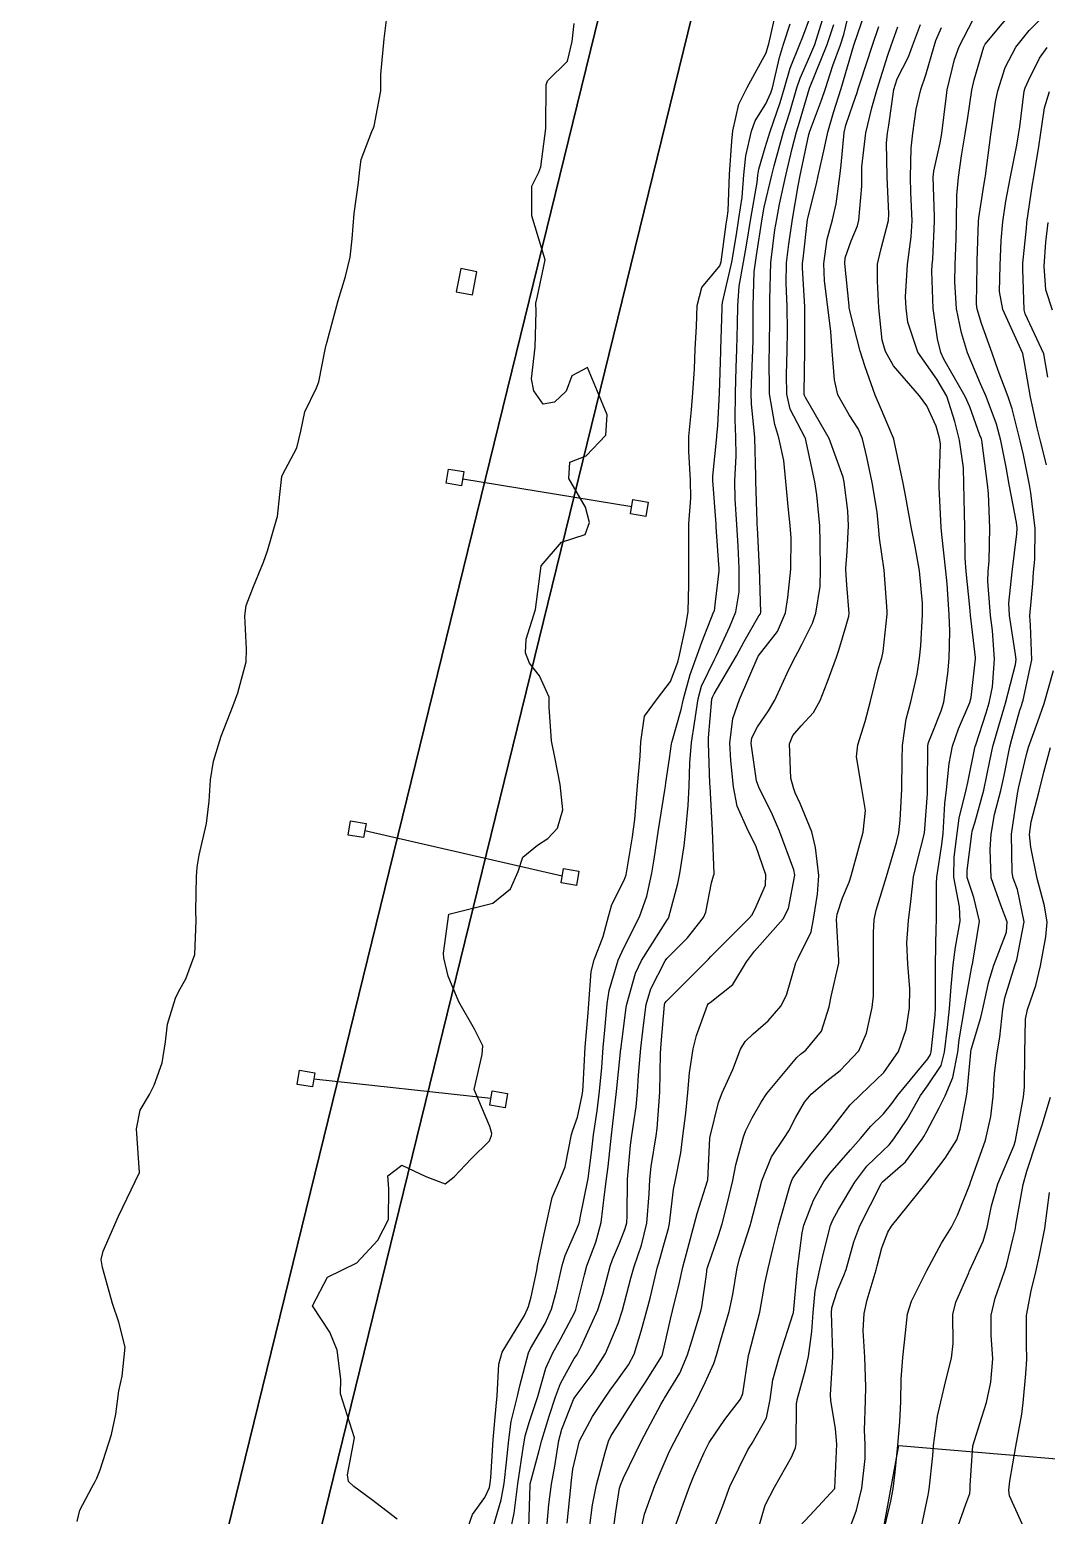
# Model space of a CAD drawing. Header units: metres. Extents: x 318500 to 325275, y 7408834 to 7428799.
# Drawn here: x 323476.5 to 323523, y 7419422.6 to 7419490.6 of the extents above; entities that cross this region are included whole.
import ezdxf

# ---------------------------------------------------------------- set-up
doc = ezdxf.new("R2010")
doc.units = ezdxf.units.M
doc.header["$MEASUREMENT"] = 0
for name, color, linetype in [('Armário', 45, 'Continuous'), ('Curvas de Nivel 1m', 11, 'Continuous'), ('Curvas de Nivel 5m', 15, 'Continuous'), ('Divisas', 45, 'Continuous'), ('Linha Férrea', 20, 'Continuous'), ('Pórticos', 45, 'Continuous'), ('Vias Primárias', 230, 'Continuous')]:
    doc.layers.add(name, color=color, linetype=linetype)

msp = doc.modelspace()

# ---------------------------------------------------------------- linework, layer by layer
at = {"layer": 'Armário'}
msp.add_lwpolyline([(323496.237, 7419479.627), (323496.027, 7419478.566), (323496.764, 7419478.42), (323496.974, 7419479.481)], close=True, dxfattribs=at)
at = {"layer": 'Curvas de Nivel 1m', "flags": 128}
for points, elevation in [([(323478.685, 7419422.306), (323478.802, 7419422.831), (323479.344, 7419423.872), (323479.505, 7419424.14), (323479.586, 7419424.296), (323479.733, 7419424.674), (323480.253, 7419426.287), (323480.444, 7419427.224), (323480.586, 7419428.282), (323480.738, 7419428.952), (323480.879, 7419430.278), (323480.594, 7419431.435), (323480.291, 7419432.287), (323479.845, 7419433.924), (323479.785, 7419434.295), (323479.875, 7419434.683), (323480.579, 7419436.284), (323481.53, 7419438.27), (323481.401, 7419440.272), (323481.569, 7419441.13), (323481.998, 7419441.844), (323482.206, 7419442.264), (323482.57, 7419443.286), (323482.719, 7419444.259), (323482.814, 7419445.066), (323483.173, 7419446.255), (323483.327, 7419446.569), (323483.649, 7419447.131), (323484.06, 7419448.244), (323484.124, 7419449.803), (323484.108, 7419450.244), (323484.146, 7419451.811), (323484.177, 7419452.243), (323484.27, 7419452.787), (323484.601, 7419454.237), (323484.726, 7419455.265), (323484.776, 7419456.235), (323484.923, 7419457.093), (323485.271, 7419458.228), (323485.814, 7419459.645), (323486.037, 7419460.217), (323486.413, 7419461.639), (323486.43, 7419462.211), (323486.348, 7419463.737), (323486.421, 7419464.212), (323486.756, 7419465.074), (323487.207, 7419466.2), (323487.387, 7419466.718), (323487.821, 7419468.192), (323487.843, 7419468.28), (323487.947, 7419469.29), (323488.041, 7419470.107), (323488.072, 7419470.189), (323488.737, 7419471.417), (323488.908, 7419472.181), (323489.095, 7419473.077), (323489.626, 7419474.174), (323489.738, 7419474.449), (323490.036, 7419475.928), (323490.079, 7419476.13), (323490.089, 7419476.169), (323490.098, 7419476.226), (323490.627, 7419478.161), (323490.964, 7419479.269), (323491.17, 7419480.154), (323491.265, 7419480.99), (323491.359, 7419482.151), (323491.547, 7419483.562), (323491.617, 7419484.148), (323491.684, 7419484.61), (323492.166, 7419485.899), (323492.245, 7419486.062), (323492.274, 7419486.138), (323492.577, 7419487.752), (323492.583, 7419488.134), (323492.572, 7419488.503), (323492.726, 7419490.132), (323492.892, 7419491.479)], 728), ([(323509.822, 7419421.892), (323510.164, 7419423.061), (323510.586, 7419423.881), (323511.364, 7419425.246), (323511.549, 7419425.687), (323511.582, 7419425.868), (323511.594, 7419427.671), (323511.627, 7419427.868), (323512.017, 7419429.268), (323512.143, 7419429.863), (323512.302, 7419431), (323512.353, 7419431.861), (323512.456, 7419432.869), (323512.67, 7419433.858), (323512.817, 7419434.53), (323513.152, 7419435.854), (323513.254, 7419436.111), (323513.517, 7419436.589), (323514.268, 7419437.839), (323514.814, 7419438.558), (323515.552, 7419439.273), (323515.832, 7419439.54), (323516.057, 7419439.813), (323516.658, 7419440.72), (323517.277, 7419441.795), (323517.594, 7419442.239), (323518.216, 7419443.172), (323518.373, 7419443.782), (323518.502, 7419444.906), (323518.594, 7419445.78), (323518.671, 7419446.763), (323518.762, 7419447.779), (323518.87, 7419448.586), (323519.087, 7419449.776), (323519.05, 7419450.426), (323518.8, 7419451.779), (323518.819, 7419452.694), (323518.947, 7419453.778), (323519.046, 7419454.488), (323519.358, 7419455.774), (323519.439, 7419456.109), (323519.777, 7419457.77), (323519.785, 7419457.785), (323519.801, 7419457.836), (323520.278, 7419459.308), (323520.412, 7419459.761), (323520.57, 7419460.492), (323520.665, 7419461.758), (323520.564, 7419463.065), (323520.477, 7419463.761), (323520.349, 7419465.318), (323520.364, 7419465.763), (323520.41, 7419466.257), (323520.445, 7419467.762), (323520.387, 7419469.33), (323520.342, 7419469.764), (323520.097, 7419471.66), (323520.077, 7419471.769), (323520.059, 7419471.837), (323519.992, 7419472.01), (323519.529, 7419473.299), (323519.317, 7419473.777), (323518.344, 7419475.478), (323518.195, 7419475.788), (323518.049, 7419476.414), (323517.858, 7419477.793), (323517.793, 7419479.501), (323517.809, 7419479.794), (323517.832, 7419480.056), (323517.906, 7419481.793), (323517.909, 7419482.007), (323517.857, 7419483.803), (323517.88, 7419484.075), (323518.166, 7419485.383), (323518.241, 7419485.799), (323518.456, 7419487.536), (323518.499, 7419487.796), (323518.827, 7419489.185), (323519.047, 7419489.788), (323519.898, 7419491.427)], 741), ([(323511.542, 7419421.868), (323512.401, 7419422.792), (323513.35, 7419423.824), (323513.359, 7419423.841), (323513.442, 7419425.849), (323513.38, 7419426.542), (323513.163, 7419427.852), (323513.159, 7419428.097), (323513.26, 7419429.852), (323513.264, 7419430.02), (323513.193, 7419431.853), (323513.218, 7419432.088), (323513.465, 7419432.847), (323513.762, 7419433.56), (323513.864, 7419433.844), (323514.228, 7419435.11), (323514.495, 7419435.835), (323515.469, 7419437.761), (323515.505, 7419437.82), (323515.53, 7419437.848), (323516.589, 7419438.76), (323517.352, 7419439.793), (323517.428, 7419439.926), (323517.566, 7419440.166), (323518.132, 7419441.234), (323518.395, 7419441.782), (323518.749, 7419442.628), (323518.976, 7419443.776), (323519.046, 7419444.348), (323519.278, 7419445.774), (323519.328, 7419446.089), (323519.64, 7419447.77), (323519.649, 7419447.791), (323519.671, 7419447.892), (323519.969, 7419449.766), (323519.706, 7419450.856), (323519.412, 7419451.773), (323519.406, 7419452.092), (323519.621, 7419453.771), (323519.64, 7419453.882), (323519.755, 7419454.276), (323520.166, 7419455.764), (323520.444, 7419457.107), (323520.589, 7419457.758), (323520.86, 7419458.709), (323521.157, 7419459.75), (323521.618, 7419461.513), (323521.645, 7419461.743), (323521.625, 7419461.972), (323521.347, 7419463.748), (323521.32, 7419464.317), (323521.465, 7419465.747), (323521.681, 7419467.497), (323521.693, 7419467.744), (323521.665, 7419468.013), (323521.326, 7419469.75), (323521.185, 7419470.539), (323520.955, 7419471.756), (323520.747, 7419472.509), (323520.274, 7419473.766), (323520.019, 7419474.351), (323519.425, 7419475.776), (323519.141, 7419476.692), (323518.926, 7419477.781), (323518.841, 7419479.024), (323518.855, 7419479.782), (323518.897, 7419480.993), (323518.914, 7419481.782), (323518.939, 7419482.987), (323519.012, 7419483.787), (323519.155, 7419484.78), (323519.317, 7419485.783), (323519.431, 7419486.531), (323519.622, 7419487.779), (323519.729, 7419488.255), (323520.166, 7419489.771), (323520.231, 7419489.894), (323521.789, 7419491.747)], 742), ([(323493.325, 7419422.412), (323492.144, 7419423.321), (323491.346, 7419423.905), (323491.096, 7419424.143), (323491.044, 7419424.452), (323491.37, 7419426.14), (323490.735, 7419428.147), (323490.743, 7419428.817), (323490.573, 7419430.153), (323490.245, 7419430.965), (323489.45, 7419432.17), (323490.137, 7419433.493), (323491.48, 7419434.14), (323492.44, 7419435.182), (323492.926, 7419436.119), (323492.94, 7419437.535), (323492.89, 7419438.12), (323493.538, 7419438.612), (323494.63, 7419438.099), (323495.527, 7419437.757), (323495.925, 7419438.084), (323496.713, 7419438.901), (323497.555, 7419439.724), (323497.648, 7419439.969), (323497.659, 7419440.059), (323497.565, 7419440.376), (323496.855, 7419442.071), (323497.218, 7419443.678), (323497.245, 7419444.065), (323496.865, 7419444.828), (323496.143, 7419446.082), (323495.657, 7419447.255), (323495.454, 7419448.092), (323495.45, 7419448.314), (323495.69, 7419450.09), (323497.28, 7419450.482), (323497.698, 7419450.596), (323498.509, 7419451.247), (323498.864, 7419452.043), (323499.067, 7419452.703), (323499.738, 7419453.244), (323500.214, 7419453.554), (323500.664, 7419454.021), (323500.91, 7419454.867), (323500.784, 7419456.02), (323500.538, 7419457.273), (323500.381, 7419458.024), (323500.283, 7419459.566), (323500.283, 7419460.025), (323499.84, 7419461.002), (323499.384, 7419461.576), (323499.202, 7419462.04), (323499.233, 7419462.665), (323499.649, 7419464.033), (323499.91, 7419466.03), (323500.838, 7419467.104), (323501.924, 7419467.457), (323502.118, 7419468.007), (323501.941, 7419468.712), (323501.172, 7419470.018), (323501.223, 7419470.762), (323501.97, 7419471.057), (323502.88, 7419471.997), (323502.936, 7419472.938), (323502.49, 7419474.003), (323502.026, 7419475.095), (323501.32, 7419474.717), (323501.06, 7419474.02), (323500.517, 7419473.511), (323500.001, 7419473.421), (323499.58, 7419474.036), (323499.473, 7419474.584), (323499.644, 7419476.036), (323499.687, 7419477.666), (323499.676, 7419478.036), (323499.74, 7419478.36), (323500.09, 7419480.03), (323499.49, 7419482.039), (323499.485, 7419483.392), (323499.812, 7419484.035), (323499.902, 7419484.276), (323500.12, 7419486.031), (323500.124, 7419486.078), (323500.143, 7419488.031), (323500.202, 7419488.217), (323501.113, 7419489.119), (323501.328, 7419490.019), (323501.423, 7419490.828)], 729), ([(323497.724, 7419422.054), (323498.086, 7419423.302), (323498.213, 7419424.047), (323498.333, 7419425.019), (323498.434, 7419426.044), (323498.548, 7419426.877), (323498.827, 7419428.039), (323498.932, 7419428.512), (323499.336, 7419430.031), (323499.432, 7419430.227), (323500.1, 7419431.367), (323500.387, 7419432.021), (323500.618, 7419432.863), (323500.877, 7419434.016), (323501.016, 7419434.485), (323501.504, 7419435.595), (323501.628, 7419435.888), (323501.662, 7419436.008), (323501.698, 7419436.194), (323502.065, 7419438.002), (323502.234, 7419439.316), (323502.314, 7419439.999), (323502.475, 7419441.098), (323502.588, 7419441.995), (323502.687, 7419443.08), (323502.748, 7419443.993), (323502.821, 7419444.793), (323502.939, 7419445.991), (323503.031, 7419446.607), (323503.433, 7419447.984), (323503.675, 7419448.515), (323504.413, 7419449.969), (323504.751, 7419450.918), (323504.971, 7419451.961), (323505.081, 7419452.609), (323505.289, 7419453.957), (323505.58, 7419455.765), (323505.602, 7419455.953), (323505.619, 7419456.105), (323505.789, 7419457.208), (323505.872, 7419457.877), (323505.889, 7419457.949), (323506.315, 7419459.453), (323506.428, 7419459.944), (323506.728, 7419461.055), (323507.046, 7419461.938), (323507.259, 7419462.536), (323507.822, 7419463.931), (323507.838, 7419463.973), (323507.887, 7419464.379), (323508.053, 7419465.782), (323508.056, 7419465.928), (323508.051, 7419466.067), (323507.929, 7419467.809), (323507.919, 7419467.93), (323507.763, 7419469.932), (323507.765, 7419470.129), (323507.949, 7419471.93), (323507.954, 7419471.966), (323507.995, 7419472.441), (323508.081, 7419473.929), (323508.138, 7419475.829), (323508.142, 7419475.928), (323508.189, 7419477.808), (323508.191, 7419477.928), (323508.21, 7419478.066), (323508.632, 7419479.922), (323508.848, 7419481.18), (323508.961, 7419481.917), (323509.108, 7419482.894), (323509.184, 7419483.914), (323509.28, 7419484.786), (323509.534, 7419485.91), (323509.708, 7419486.376), (323510.189, 7419487.157), (323510.428, 7419487.665), (323510.496, 7419487.897), (323510.827, 7419489.281), (323511.008, 7419489.892), (323511.304, 7419490.819)], 731), ([(323498.543, 7419422.042), (323498.683, 7419422.687), (323498.85, 7419424.037), (323499.11, 7419425.776), (323499.144, 7419426.033), (323499.174, 7419426.232), (323499.383, 7419426.878), (323499.676, 7419427.747), (323499.758, 7419428.026), (323500.121, 7419429.321), (323500.442, 7419430.02), (323500.805, 7419430.647), (323501.449, 7419431.885), (323501.498, 7419432.009), (323501.89, 7419433.588), (323502.01, 7419434.002), (323502.41, 7419435.083), (323502.665, 7419435.993), (323502.806, 7419437.274), (323502.898, 7419437.989), (323502.975, 7419438.552), (323503.126, 7419439.987), (323503.177, 7419440.375), (323503.361, 7419441.983), (323503.566, 7419443.937), (323503.569, 7419443.981), (323503.573, 7419444.018), (323503.616, 7419444.379), (323503.796, 7419445.819), (323503.827, 7419445.977), (323504.234, 7419447.399), (323504.501, 7419447.968), (323505.689, 7419449.841), (323505.734, 7419449.905), (323505.762, 7419449.949), (323506.168, 7419451.49), (323506.266, 7419451.945), (323506.458, 7419453.224), (323506.536, 7419453.942), (323506.635, 7419455.068), (323506.68, 7419455.941), (323506.718, 7419457.009), (323506.79, 7419457.94), (323506.923, 7419458.829), (323507.095, 7419459.937), (323507.252, 7419460.52), (323507.848, 7419461.749), (323507.94, 7419461.929), (323508.544, 7419463.246), (323508.814, 7419463.916), (323508.974, 7419464.834), (323508.976, 7419465.914), (323508.924, 7419466.919), (323508.86, 7419467.916), (323508.788, 7419469.077), (323508.778, 7419469.918), (323508.835, 7419471.059), (323508.828, 7419471.917), (323508.787, 7419472.707), (323508.8, 7419473.918), (323508.841, 7419475.105), (323508.867, 7419475.918), (323508.896, 7419477.079), (323508.906, 7419477.917), (323508.976, 7419478.814), (323509.176, 7419479.914), (323509.311, 7419480.702), (323509.502, 7419481.909), (323509.796, 7419483.565), (323509.834, 7419483.905), (323509.872, 7419484.177), (323510.159, 7419485.168), (323510.397, 7419485.897), (323510.856, 7419487.224), (323511.048, 7419487.892), (323511.31, 7419488.788), (323511.747, 7419489.885), (323511.885, 7419490.223), (323512.239, 7419491.166)], 732), ([(323499.343, 7419422.03), (323499.405, 7419423.974), (323499.41, 7419424.029), (323499.828, 7419425.563), (323499.94, 7419426.024), (323500.273, 7419427.135), (323500.572, 7419428.018), (323500.803, 7419428.622), (323501.426, 7419429.759), (323501.531, 7419429.906), (323501.59, 7419430.008), (323501.737, 7419430.31), (323502.503, 7419431.994), (323502.742, 7419432.709), (323503.07, 7419433.986), (323503.174, 7419434.295), (323503.496, 7419435.047), (323503.764, 7419435.718), (323503.832, 7419435.975), (323503.85, 7419436.311), (323503.859, 7419437.975), (323504, 7419439.526), (323504.066, 7419439.972), (323504.264, 7419441.286), (323504.32, 7419441.969), (323504.36, 7419442.731), (323504.475, 7419443.967), (323504.592, 7419444.999), (323504.72, 7419445.964), (323504.931, 7419446.681), (323505.586, 7419447.951), (323505.671, 7419448.064), (323506.61, 7419449.012), (323507.335, 7419449.934), (323507.441, 7419450.186), (323507.714, 7419451.531), (323507.803, 7419451.844), (323507.825, 7419451.928), (323507.75, 7419453.93), (323507.643, 7419455.931), (323507.634, 7419456.069), (323507.566, 7419457.932), (323507.575, 7419458.161), (323507.729, 7419459.931), (323507.749, 7419460.012), (323507.832, 7419460.176), (323508.852, 7419461.915), (323509.209, 7419462.561), (323509.877, 7419463.732), (323509.944, 7419463.834), (323509.962, 7419463.899), (323509.91, 7419465.9), (323509.807, 7419467.78), (323509.8, 7419467.902), (323509.791, 7419468.043), (323509.731, 7419469.903), (323509.733, 7419470.134), (323509.692, 7419471.904), (323509.537, 7419473.439), (323509.518, 7419473.907), (323509.541, 7419474.384), (323509.594, 7419475.907), (323509.607, 7419476.346), (323509.618, 7419477.907), (323509.657, 7419479.478), (323509.716, 7419479.906), (323509.772, 7419480.227), (323510.024, 7419481.901), (323510.125, 7419482.427), (323510.476, 7419483.895), (323510.58, 7419484.327), (323511.009, 7419485.887), (323511.29, 7419486.777), (323511.614, 7419487.886), (323511.759, 7419488.33), (323512.215, 7419489.341), (323512.433, 7419489.877), (323512.857, 7419491.254)], 733), ([(323500.179, 7419422.021), (323500.269, 7419423.088), (323500.386, 7419424.02), (323500.534, 7419424.842), (323500.717, 7419426.017), (323500.854, 7419426.539), (323501.398, 7419427.888), (323501.442, 7419427.967), (323501.468, 7419428.009), (323502.3, 7419429.114), (323502.855, 7419429.989), (323503.444, 7419431.367), (323503.628, 7419431.977), (323504.009, 7419433.435), (323504.169, 7419433.97), (323504.509, 7419434.951), (323504.747, 7419435.961), (323504.863, 7419437.3), (323504.886, 7419437.96), (323504.945, 7419438.553), (323505.178, 7419439.956), (323505.226, 7419440.294), (323505.349, 7419441.954), (323505.368, 7419443.714), (323505.383, 7419443.953), (323505.404, 7419444.163), (323505.559, 7419445.951), (323505.575, 7419446.017), (323505.643, 7419446.119), (323506.567, 7419447.03), (323507.465, 7419447.932), (323507.564, 7419448.038), (323507.672, 7419448.149), (323509.434, 7419449.904), (323509.551, 7419450.044), (323509.696, 7419450.304), (323510.181, 7419451.425), (323510.2, 7419451.893), (323509.74, 7419453.22), (323509.391, 7419453.905), (323508.883, 7419455.035), (323508.709, 7419455.916), (323508.592, 7419457.114), (323508.543, 7419457.919), (323508.686, 7419459.048), (323508.992, 7419459.913), (323509.85, 7419461.9), (323510.733, 7419463.021), (323511.087, 7419463.882), (323511.198, 7419464.573), (323511.331, 7419465.879), (323511.351, 7419467.306), (323511.31, 7419467.879), (323511.236, 7419468.585), (323511.104, 7419469.883), (323511.02, 7419470.839), (323510.791, 7419471.888), (323510.604, 7419472.499), (323510.364, 7419473.895), (323510.349, 7419475.581), (323510.355, 7419475.895), (323510.383, 7419477.577), (323510.379, 7419477.895), (323510.372, 7419478.195), (323510.416, 7419479.895), (323510.61, 7419481.395), (323510.693, 7419481.891), (323510.818, 7419482.577), (323511.115, 7419483.885), (323511.397, 7419485.12), (323511.599, 7419485.879), (323511.733, 7419486.321), (323512.197, 7419487.88), (323513.007, 7419489.868), (323513.307, 7419490.791)], 734), ([(323502.124, 7419421.998), (323502.263, 7419423.069), (323502.438, 7419423.994), (323502.837, 7419425.46), (323503.001, 7419425.986), (323503.12, 7419426.237), (323503.38, 7419426.637), (323503.898, 7419427.467), (323504.21, 7419427.968), (323504.683, 7419428.688), (323505.429, 7419429.877), (323505.455, 7419429.924), (323505.466, 7419429.95), (323505.831, 7419431.561), (323505.93, 7419431.945), (323506.234, 7419433.177), (323506.398, 7419433.941), (323506.628, 7419434.804), (323506.932, 7419435.936), (323507.054, 7419436.395), (323507.53, 7419437.894), (323507.537, 7419437.93), (323507.637, 7419439.851), (323507.648, 7419439.929), (323508.028, 7419441.478), (323508.194, 7419441.921), (323508.677, 7419442.99), (323509.037, 7419443.909), (323509.25, 7419444.271), (323509.621, 7419444.621), (323510.301, 7419445.219), (323510.887, 7419445.881), (323511.133, 7419446.392), (323511.565, 7419447.872), (323511.672, 7419448.081), (323512.272, 7419449.277), (323512.383, 7419449.863), (323512.56, 7419451.009), (323512.621, 7419451.861), (323512.461, 7419453.141), (323512.306, 7419453.864), (323511.763, 7419455.148), (323511.542, 7419455.648), (323511.459, 7419455.875), (323511.345, 7419456.308), (323511.273, 7419457.878), (323511.423, 7419458.259), (323511.813, 7419458.715), (323512.371, 7419459.315), (323512.687, 7419459.861), (323513.006, 7419460.691), (323513.423, 7419461.854), (323513.534, 7419462.174), (323513.872, 7419463.29), (323513.997, 7419463.729), (323514.009, 7419463.848), (323513.9, 7419465.165), (323513.853, 7419465.851), (323513.853, 7419465.909), (323513.918, 7419466.687), (323513.979, 7419467.849), (323513.94, 7419468.546), (323513.779, 7419469.852), (323513.734, 7419470.081), (323513.098, 7419471.859), (323512.009, 7419473.724), (323511.958, 7419473.819), (323511.947, 7419473.871), (323511.944, 7419473.938), (323511.977, 7419475.871), (323511.979, 7419475.933), (323511.972, 7419477.871), (323511.878, 7419479.663), (323511.876, 7419479.873), (323511.899, 7419480.066), (323512.108, 7419481.87), (323512.121, 7419481.936), (323512.507, 7419483.504), (323512.595, 7419483.866), (323512.883, 7419485.142), (323513.035, 7419485.861), (323513.29, 7419486.757), (323513.643, 7419487.858), (323514.22, 7419489.85), (323514.738, 7419491.347)], 736), ([(323506.003, 7419421.943), (323506.345, 7419422.93), (323506.716, 7419423.936), (323506.893, 7419424.396), (323507.365, 7419425.467), (323507.607, 7419425.926), (323508.321, 7419426.981), (323509.035, 7419427.905), (323509.145, 7419428.162), (323509.408, 7419429.9), (323509.431, 7419430.008), (323509.917, 7419431.893), (323510.156, 7419433.203), (323510.295, 7419433.888), (323510.532, 7419434.847), (323510.783, 7419435.881), (323511.296, 7419437.642), (323511.365, 7419437.872), (323511.416, 7419437.988), (323511.534, 7419438.167), (323512.276, 7419439.136), (323512.884, 7419439.857), (323513.182, 7419440.238), (323513.574, 7419440.767), (323514.058, 7419441.367), (323514.54, 7419441.836), (323515.6, 7419442.853), (323516.258, 7419443.81), (323516.612, 7419444.819), (323516.772, 7419445.803), (323516.778, 7419446.679), (323516.687, 7419447.805), (323516.654, 7419448.78), (323516.73, 7419449.804), (323516.837, 7419450.669), (323516.959, 7419451.801), (323517.101, 7419452.428), (323517.451, 7419453.794), (323517.591, 7419455.615), (323517.595, 7419455.793), (323517.598, 7419455.967), (323517.615, 7419457.793), (323517.645, 7419457.95), (323517.809, 7419458.36), (323518.221, 7419459.389), (323518.338, 7419459.785), (323518.526, 7419461.1), (323518.585, 7419461.783), (323518.618, 7419463.034), (323518.581, 7419463.783), (323518.486, 7419465.199), (323518.434, 7419465.785), (323518.246, 7419467.467), (323518.224, 7419467.787), (323518.125, 7419469.62), (323518.123, 7419469.788), (323518.181, 7419471.595), (323518.161, 7419471.788), (323518.13, 7419471.927), (323517.996, 7419472.415), (323517.56, 7419473.351), (323517.227, 7419473.802), (323516.03, 7419475.172), (323515.672, 7419475.826), (323515.525, 7419476.35), (323515.367, 7419477.831), (323515.297, 7419479.047), (323515.309, 7419479.832), (323515.453, 7419480.477), (323515.807, 7419481.825), (323515.827, 7419482.122), (323515.749, 7419483.826), (323515.71, 7419485.372), (323515.756, 7419485.826), (323515.818, 7419486.183), (323516.053, 7419487.822), (323516.205, 7419488.31), (323516.716, 7419489.314), (323516.913, 7419489.813), (323517.267, 7419490.783)], 739), ([(323513.971, 7419421.84), (323514.348, 7419422.821), (323514.591, 7419423.831), (323514.734, 7419425.199), (323514.743, 7419425.829), (323514.715, 7419426.495), (323514.754, 7419427.83), (323514.765, 7419428.474), (323514.722, 7419429.831), (323514.655, 7419431.045), (323514.688, 7419431.831), (323514.838, 7419432.45), (323515.249, 7419433.823), (323515.293, 7419434.012), (323515.495, 7419434.823), (323515.772, 7419435.55), (323515.94, 7419435.814), (323517.53, 7419437.79), (323518.404, 7419438.925), (323518.927, 7419439.776), (323519.092, 7419440.25), (323519.377, 7419441.772), (323519.403, 7419441.96), (323519.576, 7419443.77), (323519.577, 7419443.804), (323519.613, 7419443.94), (323520.039, 7419445.359), (323520.128, 7419445.763), (323520.4, 7419447.018), (323520.633, 7419447.756), (323521.202, 7419449.264), (323521.243, 7419449.747), (323520.954, 7419450.499), (323520.506, 7419451.758), (323520.456, 7419453.043), (323520.503, 7419453.759), (323520.656, 7419454.653), (323520.947, 7419455.752), (323521.097, 7419456.434), (323521.361, 7419457.747), (323521.449, 7419458.102), (323521.825, 7419459.422), (323521.903, 7419459.664), (323521.93, 7419459.738), (323521.972, 7419459.879), (323522.365, 7419461.732), (323522.302, 7419463.305), (323522.28, 7419463.734), (323522.41, 7419465.225), (323522.449, 7419465.732), (323522.497, 7419466.313), (323522.515, 7419467.731), (323522.327, 7419469.362), (323522.255, 7419469.736), (323521.98, 7419471.102), (323521.84, 7419471.742), (323521.473, 7419473.216), (323521.289, 7419473.751), (323520.831, 7419474.955), (323520.552, 7419475.762), (323520.06, 7419477.118), (323519.866, 7419477.772), (323519.841, 7419478.003), (323519.862, 7419479.772), (323519.868, 7419479.998), (323519.931, 7419481.772), (323519.948, 7419481.947), (323520.142, 7419483.221), (323520.218, 7419483.7), (323520.231, 7419483.769), (323520.246, 7419483.864), (323520.491, 7419485.765), (323520.709, 7419487.245), (323520.811, 7419487.761), (323521.145, 7419488.827), (323521.635, 7419489.749), (323522.238, 7419490.51), (323522.858, 7419491.119)], 743), ([(323503.241, 7419422.061), (323503.332, 7419422.759), (323503.498, 7419423.828), (323503.539, 7419423.977), (323503.684, 7419424.306), (323504.482, 7419425.963), (323504.795, 7419426.543), (323505.396, 7419427.66), (323505.498, 7419427.85), (323505.559, 7419427.948), (323506.266, 7419429.093), (323506.615, 7419429.938), (323506.801, 7419430.572), (323507.215, 7419431.932), (323507.26, 7419432.125), (323507.475, 7419433.606), (323507.515, 7419433.894), (323507.527, 7419433.929), (323508.032, 7419435.392), (323508.192, 7419435.92), (323508.432, 7419436.829), (323508.677, 7419437.913), (323508.824, 7419438.627), (323509.172, 7419439.906), (323509.279, 7419440.19), (323509.573, 7419440.775), (323509.98, 7419441.498), (323510.245, 7419441.89), (323511.607, 7419443.529), (323511.787, 7419443.689), (323512.024, 7419443.866), (323512.735, 7419444.747), (323513.094, 7419445.855), (323513.181, 7419446.321), (323513.534, 7419447.851), (323513.538, 7419447.985), (323513.428, 7419449.853), (323513.455, 7419450.091), (323513.705, 7419450.832), (323514.007, 7419451.554), (323514.101, 7419451.844), (323514.45, 7419453.128), (323514.654, 7419453.836), (323514.755, 7419454.83), (323514.59, 7419455.838), (323514.346, 7419457.287), (323514.404, 7419457.841), (323514.742, 7419458.91), (323514.988, 7419459.833), (323515.348, 7419461.331), (323515.506, 7419461.825), (323515.568, 7419462.11), (323515.744, 7419463.822), (323515.751, 7419463.953), (323515.61, 7419465.825), (323515.39, 7419467.294), (323515.343, 7419467.829), (323515.292, 7419468.477), (323515.061, 7419469.833), (323514.817, 7419470.998), (323514.62, 7419471.841), (323514.435, 7419472.284), (323514.001, 7419472.931), (323513.492, 7419473.855), (323513.338, 7419474.539), (323513.237, 7419475.858), (323513.165, 7419476.747), (323513.031, 7419477.86), (323512.881, 7419479.063), (323512.851, 7419479.862), (323513, 7419480.968), (323513.246, 7419481.859), (323513.406, 7419482.582), (323513.585, 7419483.856), (323513.64, 7419484.37), (323513.777, 7419485.854), (323513.849, 7419486.181), (323514.19, 7419487.163), (323514.373, 7419487.672), (323514.424, 7419487.847), (323514.519, 7419488.161), (323515.08, 7419489.837), (323515.369, 7419490.697)], 737), ([(323504.494, 7419421.962), (323504.648, 7419422.643), (323505.11, 7419423.954), (323505.356, 7419424.537), (323505.789, 7419425.522), (323505.992, 7419425.944), (323506.477, 7419426.846), (323507.061, 7419427.933), (323507.172, 7419428.164), (323507.411, 7419428.672), (323507.818, 7419429.53), (323507.942, 7419429.922), (323508.132, 7419430.615), (323508.521, 7419431.914), (323508.682, 7419432.691), (323508.882, 7419433.909), (323509.006, 7419434.388), (323509.494, 7419435.9), (323509.511, 7419435.951), (323510.011, 7419437.893), (323510.447, 7419438.985), (323511.043, 7419439.878), (323511.251, 7419440.188), (323511.574, 7419440.806), (323511.965, 7419441.486), (323512.267, 7419441.863), (323512.979, 7419442.474), (323513.601, 7419442.948), (323514.45, 7419443.837), (323514.806, 7419444.649), (323515.061, 7419445.829), (323515.118, 7419446.358), (323515.125, 7419447.828), (323515.116, 7419449.261), (323515.147, 7419449.828), (323515.25, 7419450.274), (323515.72, 7419451.82), (323516.179, 7419453.378), (323516.278, 7419453.812), (323516.344, 7419454.399), (323516.42, 7419455.81), (323516.438, 7419457.163), (323516.449, 7419457.81), (323516.621, 7419459.005), (323516.836, 7419459.805), (323517.12, 7419461.078), (323517.225, 7419461.799), (323517.285, 7419462.372), (323517.368, 7419463.798), (323517.361, 7419464.324), (323517.221, 7419465.8), (323517.028, 7419466.91), (323516.842, 7419467.806), (323516.598, 7419469.163), (323516.483, 7419469.812), (323516.069, 7419471.739), (323516.054, 7419471.819), (323516.035, 7419471.864), (323515.991, 7419471.966), (323515.449, 7419473.273), (323515.201, 7419473.832), (323514.734, 7419475.135), (323514.511, 7419475.843), (323514.066, 7419477.562), (323514.011, 7419477.851), (323514.002, 7419477.919), (323513.809, 7419479.853), (323513.831, 7419480.115), (323514.106, 7419480.893), (323514.386, 7419481.575), (323514.453, 7419481.845), (323514.588, 7419483.399), (323514.592, 7419483.843), (323514.584, 7419484.273), (323514.771, 7419485.841), (323515.051, 7419486.973), (323515.286, 7419487.834), (323515.779, 7419489.39), (323515.929, 7419489.824), (323516.005, 7419490.042), (323516.233, 7419490.688)], 738), ([(323523.044, 7419470.654), (323522.759, 7419471.728), (323522.605, 7419472.339), (323522.306, 7419473.736), (323522.034, 7419475.333), (323521.949, 7419475.741), (323521.881, 7419475.904), (323521.046, 7419477.755), (323520.891, 7419478.571), (323520.91, 7419479.758), (323520.961, 7419480.903), (323521.044, 7419481.756), (323521.182, 7419482.706), (323521.374, 7419483.752), (323521.682, 7419485.264), (323521.762, 7419485.746), (323521.811, 7419486.11), (323522.017, 7419487.743), (323522.057, 7419487.888), (323522.207, 7419488.229), (323522.713, 7419489.245), (323523.063, 7419489.732)], 744), ([(323523.309, 7419477.721), (323523, 7419478.651), (323522.93, 7419479.732), (323523.009, 7419480.829), (323523.12, 7419481.73)], 746), ([(323515.573, 7419421.816), (323515.911, 7419423.242), (323516.018, 7419423.81), (323516.108, 7419424.559), (323516.235, 7419425.807), (323516.33, 7419426.862), (323516.378, 7419427.805), (323516.394, 7419428.826), (323516.461, 7419429.805), (323516.58, 7419430.941), (323516.675, 7419431.802), (323516.866, 7419432.392), (323517.477, 7419433.613), (323517.535, 7419433.733), (323517.557, 7419433.789), (323518.239, 7419435.043), (323518.685, 7419435.778), (323518.967, 7419436.324), (323519.53, 7419437.729), (323519.543, 7419437.77), (323519.549, 7419437.789), (323520.248, 7419439.76), (323520.493, 7419440.84), (323520.592, 7419441.755), (323520.658, 7419442.811), (323520.786, 7419443.752), (323520.906, 7419444.465), (323521.041, 7419445.749), (323521.134, 7419446.262), (323521.582, 7419447.741), (323521.673, 7419447.998), (323522.009, 7419449.735), (323521.712, 7419451.213), (323521.516, 7419451.743), (323521.468, 7419452), (323521.433, 7419453.745), (323521.728, 7419455.699), (323521.738, 7419455.74), (323521.744, 7419455.767), (323521.773, 7419455.914), (323522.127, 7419457.403), (323522.219, 7419457.734), (323522.645, 7419458.9), (323522.932, 7419459.723), (323523.365, 7419461.237)], 744), ([(323518.992, 7419422.106), (323519.34, 7419423.101), (323519.522, 7419423.593), (323519.543, 7419423.767), (323519.544, 7419423.959), (323519.663, 7419425.766), (323520.071, 7419427.079), (323520.298, 7419427.757), (323520.491, 7419428.677), (323520.576, 7419429.753), (323520.513, 7419430.826), (323520.507, 7419431.754), (323520.686, 7419432.527), (323521.119, 7419433.745), (323521.204, 7419434.024), (323521.502, 7419435.227), (323521.599, 7419435.648), (323521.618, 7419435.738), (323521.637, 7419435.864), (323521.975, 7419437.733), (323522.144, 7419438.336), (323522.599, 7419439.724), (323522.841, 7419440.451), (323523.217, 7419441.716)], 746), ([(323522.142, 7419421.728), (323521.346, 7419423.482), (323521.312, 7419423.741), (323521.354, 7419424.159), (323521.638, 7419425.736), (323521.908, 7419427.217), (323521.973, 7419427.731), (323522.09, 7419429.06), (323522.131, 7419429.729), (323522.122, 7419430.414), (323522.13, 7419431.73), (323522.333, 7419432.861), (323522.542, 7419433.724), (323522.723, 7419434.49), (323522.968, 7419435.718), (323523.169, 7419437.358)], 747)]:
    msp.add_lwpolyline(points, dxfattribs=dict(at, elevation=elevation))
at = {"layer": 'Curvas de Nivel 5m', "flags": 128}
for points, elevation in [([(323496.569, 7419422.068), (323496.767, 7419422.627), (323497.34, 7419423.406), (323497.542, 7419423.862), (323497.578, 7419424.057), (323497.604, 7419424.308), (323497.722, 7419426.055), (323497.861, 7419427.585), (323497.907, 7419428.052), (323497.973, 7419429.501), (323498.125, 7419430.05), (323499.149, 7419431.737), (323499.292, 7419432.032), (323499.332, 7419432.151), (323499.458, 7419432.593), (323499.71, 7419433.794), (323499.751, 7419434.027), (323500.057, 7419435.469), (323500.167, 7419436.023), (323500.411, 7419437.132), (323500.8, 7419438.017), (323501.014, 7419438.539), (323501.296, 7419440.013), (323501.358, 7419440.217), (323501.572, 7419440.811), (323501.785, 7419441.809), (323501.814, 7419442.007), (323501.831, 7419442.245), (323501.932, 7419444.005), (323502.062, 7419445.575), (323502.094, 7419446.003), (323502.197, 7419447.467), (323502.333, 7419448), (323502.755, 7419449.068), (323502.989, 7419449.991), (323503.148, 7419450.538), (323503.715, 7419451.653), (323503.802, 7419451.895), (323503.824, 7419451.978), (323504.087, 7419453.633), (323504.142, 7419453.974), (323504.199, 7419454.418), (323504.328, 7419455.972), (323504.442, 7419457.319), (323504.471, 7419457.97), (323504.635, 7419459.151), (323505.238, 7419459.959), (323505.838, 7419460.731), (323506.169, 7419461.624), (323506.25, 7419461.946), (323506.535, 7419463.279), (323506.64, 7419463.942), (323506.665, 7419465.176), (323506.671, 7419465.942), (323506.667, 7419467.199), (323506.678, 7419467.943), (323506.767, 7419469.122), (323506.754, 7419469.942), (323506.664, 7419471.259), (323506.677, 7419471.943), (323506.787, 7419473.157), (323506.856, 7419473.942), (323506.929, 7419475.038), (323506.968, 7419475.941), (323507.014, 7419476.977), (323507.051, 7419477.94), (323507.259, 7419478.757), (323508.088, 7419479.753), (323508.147, 7419479.929), (323508.382, 7419481.66), (323508.422, 7419481.925), (323508.465, 7419482.267), (323508.536, 7419483.924), (323508.632, 7419485.454), (323508.688, 7419485.922), (323508.965, 7419487.142), (323509.337, 7419487.913), (323510.216, 7419489.497), (323510.308, 7419489.81), (323510.33, 7419489.899), (323510.683, 7419491.456)], 730), ([(323501.105, 7419422.231), (323501.289, 7419424.011), (323501.293, 7419424.068), (323501.357, 7419424.705), (323501.675, 7419426.005), (323502.268, 7419427.115), (323502.837, 7419427.988), (323503.069, 7419428.322), (323503.412, 7419428.775), (323503.917, 7419429.478), (323504.17, 7419429.969), (323504.489, 7419431.013), (323504.748, 7419431.961), (323504.896, 7419432.52), (323505.242, 7419433.954), (323505.295, 7419434.141), (323505.494, 7419434.856), (323505.739, 7419435.715), (323505.788, 7419435.947), (323505.969, 7419437.502), (323506.055, 7419437.945), (323506.311, 7419439.18), (323506.402, 7419439.942), (323506.527, 7419440.989), (323506.628, 7419441.94), (323506.702, 7419442.836), (323506.863, 7419443.937), (323507.014, 7419444.541), (323507.518, 7419445.931), (323507.57, 7419446.002), (323507.642, 7419446.056), (323508.688, 7419446.881), (323509.315, 7419447.905), (323509.675, 7419448.405), (323510.988, 7419449.881), (323511.229, 7419450.345), (323511.515, 7419451.873), (323511.483, 7419452.114), (323510.821, 7419453.884), (323510.503, 7419454.635), (323509.867, 7419455.899), (323509.774, 7419456.184), (323509.525, 7419457.904), (323509.554, 7419458.153), (323509.812, 7419458.667), (323510.315, 7419459.4), (323510.613, 7419459.888), (323511.248, 7419461.283), (323511.548, 7419461.875), (323511.655, 7419462.071), (323511.859, 7419462.458), (323512.334, 7419463.405), (323512.489, 7419463.864), (323512.681, 7419465.08), (323512.699, 7419465.862), (323512.683, 7419467.102), (323512.669, 7419467.863), (323512.533, 7419469.282), (323512.437, 7419469.865), (323512.005, 7419471.854), (323512.002, 7419471.87), (323511.99, 7419471.887), (323511.314, 7419473.192), (323511.154, 7419473.883), (323511.143, 7419474.764), (323511.166, 7419475.883), (323511.181, 7419476.755), (323511.177, 7419477.883), (323511.132, 7419478.936), (323511.146, 7419479.884), (323511.246, 7419480.74), (323511.412, 7419481.881), (323511.672, 7419483.406), (323511.766, 7419483.876), (323512.169, 7419485.76), (323512.19, 7419485.85), (323512.195, 7419485.87), (323512.74, 7419487.324), (323512.918, 7419487.869), (323513.261, 7419488.914), (323513.613, 7419489.859), (323513.759, 7419490.325), (323514.125, 7419491.852)], 735), ([(323507.797, 7419421.923), (323508.222, 7419423.031), (323508.546, 7419423.912), (323509.367, 7419425.589), (323509.574, 7419425.897), (323510.22, 7419427.055), (323510.391, 7419427.885), (323510.513, 7419428.784), (323510.818, 7419429.879), (323511.45, 7419431.825), (323511.459, 7419431.861), (323511.629, 7419433.717), (323511.643, 7419433.868), (323511.853, 7419435.519), (323511.931, 7419435.866), (323512.376, 7419437.007), (323512.848, 7419437.857), (323513.142, 7419438.248), (323513.543, 7419438.711), (323514.076, 7419439.318), (323514.52, 7419439.836), (323515.005, 7419440.392), (323515.577, 7419440.961), (323515.965, 7419441.434), (323516.234, 7419441.81), (323517.607, 7419443.481), (323517.731, 7419443.667), (323517.762, 7419443.788), (323517.942, 7419445.48), (323517.96, 7419445.787), (323517.96, 7419447.493), (323517.96, 7419447.787), (323517.995, 7419449.478), (323518.008, 7419449.787), (323518.005, 7419451.498), (323518.018, 7419451.787), (323518.249, 7419453.279), (323518.302, 7419453.784), (323518.389, 7419455.158), (323518.455, 7419455.783), (323518.58, 7419456.99), (323518.731, 7419457.781), (323519.017, 7419458.573), (323519.531, 7419459.773), (323519.595, 7419460.009), (323519.787, 7419461.771), (323519.787, 7419461.834), (323519.558, 7419463.773), (323519.522, 7419464.137), (323519.36, 7419465.775), (323519.316, 7419466.376), (323519.295, 7419467.776), (323519.282, 7419468.434), (323519.262, 7419469.777), (323519.241, 7419470.507), (323519.059, 7419471.779), (323518.85, 7419472.633), (323518.474, 7419473.785), (323518.022, 7419474.567), (323517.156, 7419475.803), (323516.692, 7419477.179), (323516.614, 7419477.812), (323516.589, 7419478.326), (323516.684, 7419479.811), (323516.843, 7419481.075), (323516.885, 7419481.809), (323516.837, 7419483.112), (323516.813, 7419483.813), (323516.84, 7419485.136), (323516.917, 7419485.813), (323517.075, 7419486.923), (323517.285, 7419487.809), (323517.52, 7419488.493), (323517.899, 7419489.803), (323517.981, 7419490.054), (323518.239, 7419490.651)], 740), ([(323523.097, 7419474.651), (323522.909, 7419475.727), (323522.067, 7419477.551), (323522.011, 7419477.741), (323521.951, 7419479.605), (323521.954, 7419479.742), (323521.961, 7419479.873), (323522.116, 7419481.474), (323522.138, 7419481.722), (323522.141, 7419481.74), (323522.399, 7419483.485), (323522.44, 7419483.737), (323522.693, 7419485.206), (323522.756, 7419485.734), (323522.94, 7419486.981), (323523.179, 7419487.73)], 745), ([(323517.324, 7419422.059), (323517.623, 7419423.51), (323517.674, 7419423.787), (323517.837, 7419425.314), (323517.87, 7419425.785), (323518.045, 7419427.129), (323518.199, 7419427.782), (323518.433, 7419428.762), (323518.694, 7419429.777), (323518.768, 7419430.445), (323518.754, 7419431.777), (323518.884, 7419432.35), (323519.479, 7419433.692), (323519.503, 7419433.746), (323519.511, 7419433.77), (323520.135, 7419435.126), (323520.321, 7419435.758), (323520.522, 7419436.757), (323520.814, 7419437.751), (323521.557, 7419439.518), (323521.625, 7419439.739), (323521.918, 7419441.402), (323521.986, 7419441.734), (323522.038, 7419442.177), (323522.039, 7419443.734), (323522.081, 7419445.285), (323522.174, 7419445.732), (323522.556, 7419446.827), (323522.758, 7419447.724), (323523.014, 7419449.05), (323523.075, 7419449.719), (323522.951, 7419450.471), (323522.611, 7419451.727), (323522.323, 7419453.15), (323522.266, 7419453.732), (323522.338, 7419454.313), (323522.7, 7419455.726), (323522.918, 7419456.588), (323523.22, 7419457.719)], 745)]:
    msp.add_lwpolyline(points, dxfattribs=dict(at, elevation=elevation))
at = {"layer": 'Divisas'}
msp.add_lwpolyline([(323441.019, 7419172.674), (323439.997, 7419172.771), (323452.013, 7419213.356), (323464.125, 7419211.6), (323474.921, 7419242.073), (323480.039, 7419265.269), (323465.759, 7419268.559), (323471.129, 7419294.134), (323484.888, 7419291.35), (323492.451, 7419327.434), (323500, 7419361.919), (323507.27, 7419406.073), (323509.364, 7419417.446), (323514.567, 7419416.488), (323516.279, 7419425.792), (323528.922, 7419424.723), (323529.845, 7419435.308), (323536.411, 7419496.139), (323555.028, 7419495.45)], dxfattribs=at)
at = {"layer": 'Linha Férrea'}
for points in [[(323843.705, 7420529.863, -0.339852), (323771.4, 7420065.587), (323704.487, 7420002.468, 0.137972), (323573.117, 7419776.141), (323569.018, 7419760.257, 0.009911), (323565.266, 7419744.042), (323557.569, 7419705.285), (323544.41, 7419647.347), (323509.546, 7419502.298), (323475.425, 7419363.32), (323454.167, 7419264.774, -0.048865), (323374.489, 7419022.071), (323336.216, 7418936.841), (323318.171, 7418898.232), (323303.703, 7418864.835, 0.016709)], [(323303.703, 7418864.835), (323318.171, 7418898.232), (323336.216, 7418936.841), (323374.489, 7419022.071, 0.048865), (323454.167, 7419264.774), (323475.425, 7419363.32), (323509.546, 7419502.298), (323544.41, 7419647.347), (323557.569, 7419705.285), (323565.266, 7419744.042, -0.009911), (323569.018, 7419760.257), (323573.117, 7419776.141, -0.137972), (323704.487, 7420002.468), (323771.4, 7420065.587, 0.339852), (323843.705, 7420529.863, 0.104587)], [(323840.146, 7420527.887, -0.339824), (323768.602, 7420068.543), (323704.141, 7420007.763, 0.140169), (323569.283, 7419777.13), (323565.155, 7419761.392, -0.000234), (323561.228, 7419744.645), (323553.453, 7419705.875), (323540.362, 7419648.042), (323505.529, 7419503.284), (323471.394, 7419364.249), (323450.124, 7419265.645, -0.047372), (323375.492, 7419034.63), (323347.077, 7418970.203), (323316.211, 7418903.384), (323295.96, 7418857.357)], [(323295.96, 7418857.357), (323316.211, 7418903.384), (323347.077, 7418970.203), (323375.492, 7419034.63, 0.047372), (323450.124, 7419265.645), (323471.394, 7419364.249), (323505.529, 7419503.284), (323540.362, 7419648.042), (323553.453, 7419705.875), (323561.228, 7419744.645, 0.000234), (323565.155, 7419761.392), (323569.283, 7419777.13, -0.140169), (323704.141, 7420007.763), (323768.602, 7420068.543, 0.339824), (323840.146, 7420527.887, 0.098634)]]:
    msp.add_lwpolyline(points, format="xyb", dxfattribs=at)
at = {"layer": 'Pórticos'}
for points in [[(323495.675, 7419470.455), (323496.382, 7419470.339), (323496.275, 7419469.687), (323495.567, 7419469.804)], [(323504.108, 7419469.058), (323504.816, 7419468.941), (323504.708, 7419468.29), (323504.001, 7419468.406)], [(323491.19, 7419454.36), (323491.898, 7419454.243), (323491.79, 7419453.592), (323491.083, 7419453.708)], [(323500.93, 7419452.176), (323501.637, 7419452.06), (323501.53, 7419451.408), (323500.822, 7419451.525)], [(323488.852, 7419442.955), (323489.559, 7419442.838), (323489.451, 7419442.186), (323488.744, 7419442.303)], [(323497.669, 7419442.007), (323498.376, 7419441.89), (323498.268, 7419441.238), (323497.561, 7419441.355)]]:
    msp.add_lwpolyline(points, close=True, dxfattribs=at)
for points in [[(323496.328, 7419470.013), (323504.055, 7419468.737)], [(323491.844, 7419453.918), (323500.876, 7419451.851)], [(323489.514, 7419442.567), (323497.615, 7419441.681)]]:
    msp.add_lwpolyline(points, dxfattribs=at)
at = {"layer": 'Vias Primárias'}
for points in [[(323715.644, 7420145.548, 0), (323709.04, 7420132.939)], [(323831.088, 7420001.787, 0), (323833.844, 7420008.443, 0.220888)]]:
    msp.add_lwpolyline(points, format="xyb", dxfattribs=at)

doc.saveas('drawing.dxf')
